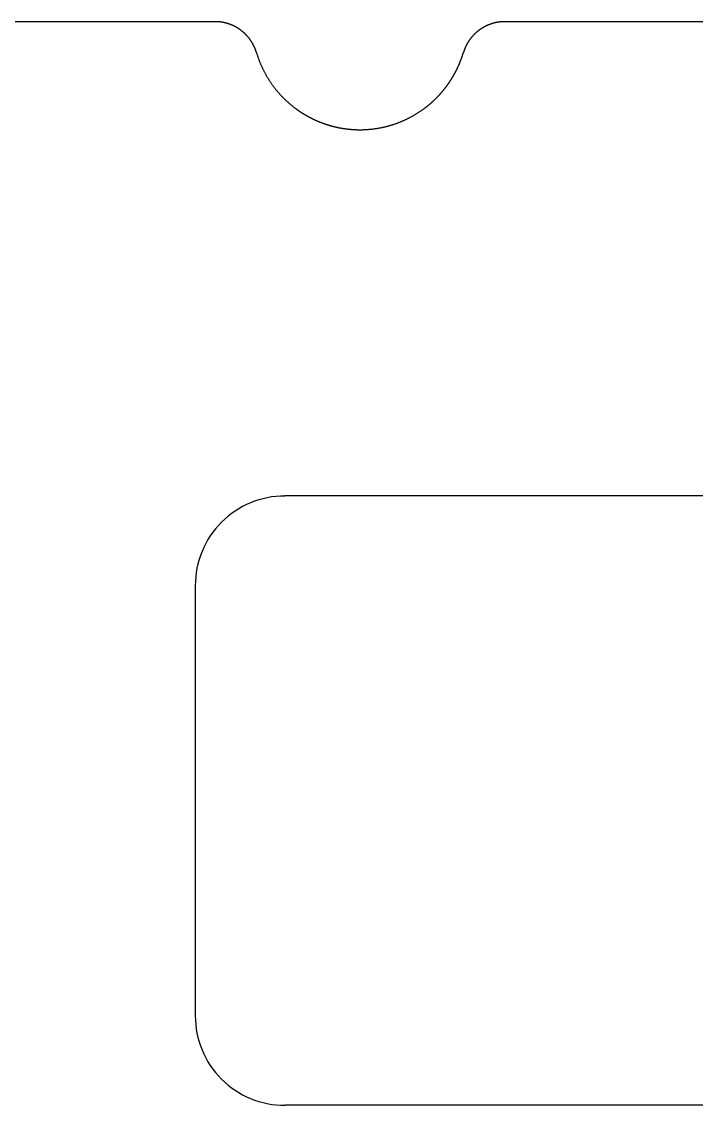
# Model space of a CAD drawing. Header units: millimetres. Extents: x -10 to 277, y -95 to 18.
# Drawn here: x 7.68 to 23.3, y -7.05 to 18.03 of the extents above; entities that cross this region are included whole.
import ezdxf

# ---------------------------------------------------------------- set-up
doc = ezdxf.new("R2010")
doc.units = ezdxf.units.MM
doc.header["$MEASUREMENT"] = 0
doc.layers.add('Edge.Cuts', color=53, linetype='CONTINUOUS')

msp = doc.modelspace()

# ---------------------------------------------------------------- linework, layer by layer
at = {"layer": 'Edge.Cuts', "linetype": 'Continuous'}
for p, q in [((12.1584, 18.026), (-7.9, 18.026)), ((12.16051, 18.025998), (12.1584, 18.026)), ((12.165006, 18.025978), (12.16051, 18.025998)), ((12.169498, 18.025939), (12.165006, 18.025978)), ((12.173991, 18.02588), (12.169498, 18.025939)), ((12.17848, 18.0258), (12.173991, 18.02588)), ((12.182971, 18.025701), (12.17848, 18.0258)), ((12.187457, 18.025581), (12.182971, 18.025701)), ((12.191944, 18.025442), (12.187457, 18.025581)), ((12.196426, 18.025283), (12.191944, 18.025442)), ((12.20091, 18.025103), (12.196426, 18.025283)), ((12.205389, 18.024904), (12.20091, 18.025103)), ((12.209868, 18.024685), (12.205389, 18.024904)), ((12.214344, 18.024446), (12.209868, 18.024685)), ((12.218819, 18.024186), (12.214344, 18.024446)), ((12.223291, 18.023907), (12.218819, 18.024186)), ((12.227762, 18.023608), (12.223291, 18.023907)), ((12.232229, 18.023289), (12.227762, 18.023608)), ((12.236696, 18.022951), (12.232229, 18.023289)), ((12.241159, 18.022592), (12.236696, 18.022951)), ((12.245621, 18.022213), (12.241159, 18.022592)), ((12.250079, 18.021815), (12.245621, 18.022213)), ((12.254536, 18.021396), (12.250079, 18.021815)), ((12.258989, 18.020958), (12.254536, 18.021396)), ((12.263441, 18.0205), (12.258989, 18.020958)), ((12.267888, 18.020022), (12.263441, 18.0205)), ((12.272335, 18.019524), (12.267888, 18.020022)), ((12.276777, 18.019007), (12.272335, 18.019524)), ((12.281218, 18.018469), (12.276777, 18.019007)), ((12.285654, 18.017912), (12.281218, 18.018469)), ((12.290089, 18.017335), (12.285654, 18.017912)), ((12.294519, 18.016738), (12.290089, 18.017335)), ((12.298948, 18.016122), (12.294519, 18.016738)), ((12.303371, 18.015485), (12.298948, 18.016122)), ((12.307794, 18.014829), (12.303371, 18.015485)), ((12.312211, 18.014153), (12.307794, 18.014829)), ((12.316626, 18.013458), (12.312211, 18.014153)), ((12.321036, 18.012743), (12.316626, 18.013458)), ((12.325445, 18.012007), (12.321036, 18.012743)), ((12.329848, 18.011253), (12.325445, 18.012007)), ((12.334249, 18.010478), (12.329848, 18.011253)), ((12.338645, 18.009684), (12.334249, 18.010478)), ((12.343038, 18.008871), (12.338645, 18.009684)), ((12.347426, 18.008037), (12.343038, 18.008871)), ((12.351812, 18.007184), (12.347426, 18.008037)), ((12.356192, 18.006312), (12.351812, 18.007184)), ((12.36057, 18.00542), (12.356192, 18.006312)), ((12.364941, 18.004508), (12.36057, 18.00542)), ((12.369311, 18.003576), (12.364941, 18.004508)), ((12.373674, 18.002626), (12.369311, 18.003576)), ((12.378034, 18.001655), (12.373674, 18.002626)), ((12.382388, 18.000666), (12.378034, 18.001655)), ((12.38674, 17.999656), (12.382388, 18.000666)), ((12.391085, 17.998627), (12.38674, 17.999656)), ((12.395427, 17.997579), (12.391085, 17.998627)), ((12.399763, 17.996511), (12.395427, 17.997579)), ((12.404095, 17.995424), (12.399763, 17.996511)), ((12.408421, 17.994317), (12.404095, 17.995424)), ((12.412744, 17.993191), (12.408421, 17.994317)), ((12.41706, 17.992046), (12.412744, 17.993191)), ((12.421372, 17.990881), (12.41706, 17.992046)), ((12.425678, 17.989697), (12.421372, 17.990881)), ((12.42998, 17.988494), (12.425678, 17.989697)), ((12.434275, 17.987271), (12.42998, 17.988494)), ((12.438566, 17.986029), (12.434275, 17.987271)), ((12.44285, 17.984768), (12.438566, 17.986029)), ((12.44713, 17.983488), (12.44285, 17.984768)), ((12.451403, 17.982188), (12.44713, 17.983488)), ((12.455672, 17.980869), (12.451403, 17.982188)), ((12.459933, 17.979532), (12.455672, 17.980869)), ((12.46419, 17.978175), (12.459933, 17.979532)), ((12.468439, 17.976799), (12.46419, 17.978175)), ((12.472684, 17.975403), (12.468439, 17.976799)), ((12.476921, 17.973989), (12.472684, 17.975403)), ((12.481153, 17.972556), (12.476921, 17.973989)), ((12.485378, 17.971104), (12.481153, 17.972556)), ((12.489598, 17.969632), (12.485378, 17.971104)), ((12.49381, 17.968143), (12.489598, 17.969632)), ((12.498016, 17.966633), (12.49381, 17.968143)), ((12.502215, 17.965105), (12.498016, 17.966633)), ((12.506409, 17.963558), (12.502215, 17.965105)), ((12.510594, 17.961993), (12.506409, 17.963558)), ((12.514773, 17.960408), (12.510594, 17.961993)), ((12.518945, 17.958805), (12.514773, 17.960408)), ((12.523111, 17.957183), (12.518945, 17.958805)), ((12.527268, 17.955543), (12.523111, 17.957183)), ((12.531419, 17.953883), (12.527268, 17.955543)), ((12.535562, 17.952205), (12.531419, 17.953883)), ((12.539699, 17.950508), (12.535562, 17.952205)), ((12.543827, 17.948794), (12.539699, 17.950508)), ((12.547949, 17.94706), (12.543827, 17.948794)), ((12.552062, 17.945307), (12.547949, 17.94706)), ((12.556169, 17.943536), (12.552062, 17.945307)), ((12.560266, 17.941748), (12.556169, 17.943536)), ((12.564357, 17.93994), (12.560266, 17.941748)), ((12.568439, 17.938114), (12.564357, 17.93994)), ((12.572514, 17.936269), (12.568439, 17.938114)), ((12.57658, 17.934407), (12.572514, 17.936269)), ((12.580639, 17.932526), (12.57658, 17.934407)), ((12.584688, 17.930627), (12.580639, 17.932526)), ((12.58873, 17.928709), (12.584688, 17.930627)), ((12.592763, 17.926774), (12.58873, 17.928709)), ((12.596788, 17.92482), (12.592763, 17.926774)), ((12.600804, 17.922849), (12.596788, 17.92482)), ((12.604811, 17.920859), (12.600804, 17.922849)), ((12.60881, 17.918852), (12.604811, 17.920859)), ((12.6128, 17.916826), (12.60881, 17.918852)), ((12.61678, 17.914782), (12.6128, 17.916826)), ((12.620753, 17.912721), (12.61678, 17.914782)), ((12.624715, 17.910642), (12.620753, 17.912721)), ((12.628669, 17.908545), (12.624715, 17.910642)), ((12.632613, 17.90643), (12.628669, 17.908545)), ((12.636548, 17.904297), (12.632613, 17.90643)), ((12.640474, 17.902147), (12.636548, 17.904297)), ((12.64439, 17.899979), (12.640474, 17.902147)), ((12.648296, 17.897794), (12.64439, 17.899979)), ((12.652194, 17.895591), (12.648296, 17.897794)), ((12.65608, 17.893371), (12.652194, 17.895591)), ((12.659958, 17.891133), (12.65608, 17.893371)), ((12.663825, 17.888878), (12.659958, 17.891133)), ((12.667683, 17.886606), (12.663825, 17.888878)), ((12.67153, 17.884316), (12.667683, 17.886606)), ((12.675367, 17.882009), (12.67153, 17.884316)), ((12.679194, 17.879685), (12.675367, 17.882009)), ((12.683011, 17.877344), (12.679194, 17.879685)), ((12.686817, 17.874986), (12.683011, 17.877344)), ((12.690613, 17.87261), (12.686817, 17.874986)), ((12.694398, 17.870218), (12.690613, 17.87261)), ((12.698172, 17.867809), (12.694398, 17.870218)), ((12.701936, 17.865382), (12.698172, 17.867809)), ((12.705689, 17.862939), (12.701936, 17.865382)), ((12.709431, 17.86048), (12.705689, 17.862939)), ((12.713162, 17.858003), (12.709431, 17.86048)), ((12.716882, 17.85551), (12.713162, 17.858003)), ((12.720591, 17.853), (12.716882, 17.85551)), ((12.724289, 17.850474), (12.720591, 17.853)), ((12.727975, 17.847931), (12.724289, 17.850474)), ((12.73165, 17.845372), (12.727975, 17.847931)), ((12.735314, 17.842796), (12.73165, 17.845372)), ((12.738966, 17.840204), (12.735314, 17.842796)), ((12.742606, 17.837595), (12.738966, 17.840204)), ((12.746235, 17.834971), (12.742606, 17.837595)), ((12.749852, 17.83233), (12.746235, 17.834971)), ((12.753457, 17.829673), (12.749852, 17.83233)), ((12.760632, 17.824311), (12.753457, 17.829673)), ((12.767758, 17.818886), (12.760632, 17.824311)), ((12.774835, 17.813397), (12.767758, 17.818886)), ((12.781863, 17.807845), (12.774835, 17.813397)), ((12.78884, 17.802231), (12.781863, 17.807845)), ((18.24161, 17.806625), (18.23812, 17.803819)), ((18.245113, 17.809416), (18.24161, 17.806625)), ((18.248627, 17.812191), (18.245113, 17.809416)), ((18.252155, 17.81495), (18.248627, 17.812191)), ((18.255694, 17.817694), (18.252155, 17.81495)), ((18.259246, 17.820422), (18.255694, 17.817694)), ((18.26281, 17.823134), (18.259246, 17.820422)), ((18.266386, 17.82583), (18.26281, 17.823134)), ((18.273574, 17.831173), (18.266386, 17.82583)), ((18.280809, 17.836453), (18.273574, 17.831173)), ((18.288091, 17.841667), (18.280809, 17.836453)), ((18.295419, 17.846816), (18.288091, 17.841667)), ((18.302793, 17.851899), (18.295419, 17.846816)), ((18.310211, 17.856916), (18.302793, 17.851899)), ((18.317674, 17.861866), (18.310211, 17.856916)), ((18.32518, 17.866749), (18.317674, 17.861866)), ((18.332729, 17.871565), (18.32518, 17.866749)), ((18.34032, 17.876313), (18.332729, 17.871565)), ((18.347953, 17.880992), (18.34032, 17.876313)), ((18.355626, 17.885602), (18.347953, 17.880992)), ((18.36334, 17.890144), (18.355626, 17.885602)), ((18.371094, 17.894616), (18.36334, 17.890144)), ((18.378886, 17.899018), (18.371094, 17.894616)), ((18.386717, 17.90335), (18.378886, 17.899018)), ((18.394585, 17.907611), (18.386717, 17.90335)), ((18.40249, 17.911802), (18.394585, 17.907611)), ((18.410432, 17.915921), (18.40249, 17.911802)), ((18.418409, 17.919968), (18.410432, 17.915921)), ((18.426421, 17.923944), (18.418409, 17.919968)), ((18.434468, 17.927847), (18.426421, 17.923944)), ((18.442548, 17.931678), (18.434468, 17.927847)), ((18.450661, 17.935436), (18.442548, 17.931678)), ((18.458806, 17.939121), (18.450661, 17.935436)), ((18.466983, 17.942732), (18.458806, 17.939121)), ((18.475191, 17.94627), (18.466983, 17.942732)), ((18.483429, 17.949734), (18.475191, 17.94627)), ((18.491697, 17.953123), (18.483429, 17.949734)), ((18.499994, 17.956438), (18.491697, 17.953123)), ((18.50832, 17.959678), (18.499994, 17.956438)), ((18.516673, 17.962844), (18.50832, 17.959678)), ((18.525053, 17.965933), (18.516673, 17.962844)), ((18.53346, 17.968948), (18.525053, 17.965933)), ((18.541893, 17.971887), (18.53346, 17.968948)), ((18.55035, 17.97475), (18.541893, 17.971887)), ((18.558832, 17.977537), (18.55035, 17.97475)), ((18.567339, 17.980247), (18.558832, 17.977537)), ((18.575868, 17.982882), (18.567339, 17.980247)), ((18.58442, 17.985439), (18.575868, 17.982882)), ((18.592994, 17.98792), (18.58442, 17.985439)), ((18.60159, 17.990323), (18.592994, 17.98792)), ((18.610206, 17.99265), (18.60159, 17.990323)), ((18.618843, 17.994899), (18.610206, 17.99265)), ((18.627499, 17.997071), (18.618843, 17.994899)), ((18.636174, 17.999165), (18.627499, 17.997071)), ((18.644868, 18.001181), (18.636174, 17.999165)), ((18.65358, 18.003119), (18.644868, 18.001181)), ((18.662309, 18.00498), (18.65358, 18.003119)), ((18.671054, 18.006762), (18.662309, 18.00498)), ((18.679816, 18.008466), (18.671054, 18.006762)), ((18.688593, 18.010091), (18.679816, 18.008466)), ((18.697386, 18.011638), (18.688593, 18.010091)), ((18.706193, 18.013107), (18.697386, 18.011638)), ((18.715013, 18.014496), (18.706193, 18.013107)), ((18.723848, 18.015807), (18.715013, 18.014496)), ((18.732695, 18.017039), (18.723848, 18.015807)), ((18.741554, 18.018192), (18.732695, 18.017039)), ((18.750425, 18.019266), (18.741554, 18.018192)), ((18.759308, 18.020261), (18.750425, 18.019266)), ((18.768201, 18.021176), (18.759308, 18.020261)), ((18.777105, 18.022012), (18.768201, 18.021176)), ((18.786018, 18.022769), (18.777105, 18.022012)), ((18.794941, 18.023447), (18.786018, 18.022769)), ((18.803872, 18.024045), (18.794941, 18.023447)), ((18.812812, 18.024563), (18.803872, 18.024045)), ((18.82176, 18.025002), (18.812812, 18.024563)), ((18.830715, 18.025361), (18.82176, 18.025002)), ((18.839677, 18.025641), (18.830715, 18.025361)), ((18.848645, 18.02584), (18.839677, 18.025641)), ((18.85762, 18.02596), (18.848645, 18.02584)), ((18.8666, 18.026), (18.85762, 18.02596)), ((38.025, 18.026), (18.8666, 18.026)), ((12.795767, 17.796555), (12.78884, 17.802231)), ((12.802643, 17.790818), (12.795767, 17.796555)), ((12.809466, 17.78502), (12.802643, 17.790818)), ((12.816238, 17.779161), (12.809466, 17.78502)), ((12.822956, 17.773243), (12.816238, 17.779161)), ((12.82962, 17.767265), (12.822956, 17.773243)), ((12.83623, 17.761228), (12.82962, 17.767265)), ((12.842786, 17.755134), (12.83623, 17.761228)), ((12.849286, 17.748981), (12.842786, 17.755134)), ((12.85573, 17.742771), (12.849286, 17.748981)), ((12.862118, 17.736505), (12.85573, 17.742771)), ((12.868449, 17.730182), (12.862118, 17.736505)), ((12.874723, 17.723804), (12.868449, 17.730182)), ((12.880938, 17.71737), (12.874723, 17.723804)), ((12.887095, 17.710882), (12.880938, 17.71737)), ((12.893194, 17.70434), (12.887095, 17.710882)), ((12.899232, 17.697744), (12.893194, 17.70434)), ((12.905211, 17.691096), (12.899232, 17.697744)), ((12.91113, 17.684395), (12.905211, 17.691096)), ((12.916987, 17.677642), (12.91113, 17.684395)), ((12.922783, 17.670838), (12.916987, 17.677642)), ((12.928518, 17.663983), (12.922783, 17.670838)), ((12.93419, 17.657078), (12.928518, 17.663983)), ((12.939799, 17.650124), (12.93419, 17.657078)), ((12.945346, 17.64312), (12.939799, 17.650124)), ((12.950828, 17.636068), (12.945346, 17.64312)), ((12.956247, 17.628968), (12.950828, 17.636068)), ((12.961602, 17.62182), (12.956247, 17.628968)), ((12.966891, 17.614626), (12.961602, 17.62182)), ((12.972116, 17.607385), (12.966891, 17.614626)), ((12.977275, 17.600098), (12.972116, 17.607385)), ((12.982368, 17.592766), (12.977275, 17.600098)), ((12.987395, 17.58539), (12.982368, 17.592766)), ((12.992355, 17.577969), (12.987395, 17.58539)), ((12.997248, 17.570505), (12.992355, 17.577969)), ((13.002074, 17.562997), (12.997248, 17.570505)), ((13.006832, 17.555447), (13.002074, 17.562997)), ((13.011522, 17.547856), (13.006832, 17.555447)), ((18.017051, 17.553653), (18.014703, 17.549854)), ((18.019415, 17.557441), (18.017051, 17.553653)), ((18.021797, 17.561219), (18.019415, 17.557441)), ((18.024195, 17.564986), (18.021797, 17.561219)), ((18.026611, 17.568743), (18.024195, 17.564986)), ((18.029043, 17.572488), (18.026611, 17.568743)), ((18.031492, 17.576223), (18.029043, 17.572488)), ((18.033957, 17.579946), (18.031492, 17.576223)), ((18.03644, 17.58366), (18.033957, 17.579946)), ((18.038939, 17.587361), (18.03644, 17.58366)), ((18.041456, 17.591052), (18.038939, 17.587361)), ((18.043988, 17.594731), (18.041456, 17.591052)), ((18.046537, 17.5984), (18.043988, 17.594731)), ((18.049102, 17.602056), (18.046537, 17.5984)), ((18.051685, 17.605703), (18.049102, 17.602056)), ((18.054282, 17.609336), (18.051685, 17.605703)), ((18.056898, 17.612959), (18.054282, 17.609336)), ((18.059528, 17.61657), (18.056898, 17.612959)), ((18.062176, 17.62017), (18.059528, 17.61657)), ((18.064839, 17.623756), (18.062176, 17.62017)), ((18.067519, 17.627333), (18.064839, 17.623756)), ((18.070215, 17.630896), (18.067519, 17.627333)), ((18.072927, 17.634449), (18.070215, 17.630896)), ((18.075654, 17.637988), (18.072927, 17.634449)), ((18.078399, 17.641516), (18.075654, 17.637988)), ((18.081158, 17.645032), (18.078399, 17.641516)), ((18.083934, 17.648536), (18.081158, 17.645032)), ((18.086725, 17.652026), (18.083934, 17.648536)), ((18.089533, 17.655506), (18.086725, 17.652026)), ((18.092355, 17.658972), (18.089533, 17.655506)), ((18.095194, 17.662426), (18.092355, 17.658972)), ((18.098048, 17.665867), (18.095194, 17.662426)), ((18.100918, 17.669296), (18.098048, 17.665867)), ((18.103802, 17.672712), (18.100918, 17.669296)), ((18.106703, 17.676115), (18.103802, 17.672712)), ((18.109619, 17.679505), (18.106703, 17.676115)), ((18.11255, 17.682883), (18.109619, 17.679505)), ((18.115496, 17.686248), (18.11255, 17.682883)), ((18.118458, 17.689599), (18.115496, 17.686248)), ((18.121434, 17.692937), (18.118458, 17.689599)), ((18.124426, 17.696263), (18.121434, 17.692937)), ((18.127432, 17.699575), (18.124426, 17.696263)), ((18.130454, 17.702874), (18.127432, 17.699575)), ((18.133491, 17.706159), (18.130454, 17.702874)), ((18.136542, 17.709431), (18.133491, 17.706159)), ((18.139608, 17.712689), (18.136542, 17.709431)), ((18.142689, 17.715934), (18.139608, 17.712689)), ((18.145784, 17.719164), (18.142689, 17.715934)), ((18.148894, 17.722382), (18.145784, 17.719164)), ((18.152018, 17.725585), (18.148894, 17.722382)), ((18.155157, 17.728775), (18.152018, 17.725585)), ((18.15831, 17.731951), (18.155157, 17.728775)), ((18.161478, 17.735113), (18.15831, 17.731951)), ((18.16466, 17.73826), (18.161478, 17.735113)), ((18.167856, 17.741394), (18.16466, 17.73826)), ((18.171066, 17.744513), (18.167856, 17.741394)), ((18.17429, 17.747618), (18.171066, 17.744513)), ((18.177528, 17.750709), (18.17429, 17.747618)), ((18.18078, 17.753785), (18.177528, 17.750709)), ((18.184045, 17.756847), (18.18078, 17.753785)), ((18.187325, 17.759895), (18.184045, 17.756847)), ((18.190618, 17.762927), (18.187325, 17.759895)), ((18.193925, 17.765945), (18.190618, 17.762927)), ((18.197245, 17.768949), (18.193925, 17.765945)), ((18.200579, 17.771938), (18.197245, 17.768949)), ((18.203926, 17.774911), (18.200579, 17.771938)), ((18.207287, 17.77787), (18.203926, 17.774911)), ((18.210661, 17.780814), (18.207287, 17.77787)), ((18.214048, 17.783743), (18.210661, 17.780814)), ((18.217448, 17.786657), (18.214048, 17.783743)), ((18.220861, 17.789555), (18.217448, 17.786657)), ((18.224287, 17.792439), (18.220861, 17.789555)), ((18.227726, 17.795307), (18.224287, 17.792439)), ((18.231178, 17.798159), (18.227726, 17.795307)), ((18.234643, 17.800997), (18.231178, 17.798159)), ((18.23812, 17.803819), (18.234643, 17.800997)), ((13.016144, 17.540222), (13.011522, 17.547856)), ((13.020697, 17.532548), (13.016144, 17.540222)), ((13.025181, 17.524833), (13.020697, 17.532548)), ((13.029596, 17.517079), (13.025181, 17.524833)), ((13.033941, 17.509285), (13.029596, 17.517079)), ((13.038217, 17.501452), (13.033941, 17.509285)), ((13.042422, 17.493581), (13.038217, 17.501452)), ((13.046557, 17.485672), (13.042422, 17.493581)), ((13.050621, 17.477725), (13.046557, 17.485672)), ((13.054615, 17.469742), (13.050621, 17.477725)), ((13.058537, 17.461723), (13.054615, 17.469742)), ((13.062387, 17.453668), (13.058537, 17.461723)), ((13.066166, 17.445577), (13.062387, 17.453668)), ((13.069873, 17.437452), (13.066166, 17.445577)), ((13.073508, 17.429292), (13.069873, 17.437452)), ((13.077071, 17.421098), (13.073508, 17.429292)), ((13.080561, 17.412871), (13.077071, 17.421098)), ((13.083978, 17.40461), (13.080561, 17.412871)), ((13.087322, 17.396318), (13.083978, 17.40461)), ((13.090592, 17.387993), (13.087322, 17.396318)), ((13.09379, 17.379637), (13.090592, 17.387993)), ((13.096913, 17.371249), (13.09379, 17.379637)), ((13.099963, 17.362831), (13.096913, 17.371249)), ((13.102939, 17.354382), (13.099963, 17.362831)), ((13.10584, 17.345904), (13.102939, 17.354382)), ((13.108667, 17.337396), (13.10584, 17.345904)), ((13.11142, 17.328859), (13.108667, 17.337396)), ((13.114097, 17.320294), (13.11142, 17.328859)), ((13.1167, 17.3117), (13.114097, 17.320294)), ((13.1167, 17.3117), (13.120797, 17.298099)), ((17.904358, 17.298608), (17.906416, 17.305411)), ((17.906416, 17.305411), (17.9083, 17.3117)), ((17.908904, 17.31372), (17.9083, 17.3117)), ((17.910207, 17.318022), (17.908904, 17.31372)), ((17.911527, 17.322316), (17.910207, 17.318022)), ((17.912867, 17.326604), (17.911527, 17.322316)), ((17.914225, 17.330883), (17.912867, 17.326604)), ((17.915603, 17.335157), (17.914225, 17.330883)), ((17.916998, 17.339422), (17.915603, 17.335157)), ((17.918413, 17.343682), (17.916998, 17.339422)), ((17.919846, 17.347932), (17.918413, 17.343682)), ((17.921298, 17.352176), (17.919846, 17.347932)), ((17.922768, 17.356412), (17.921298, 17.352176)), ((17.924258, 17.360641), (17.922768, 17.356412)), ((17.925765, 17.364861), (17.924258, 17.360641)), ((17.927292, 17.369076), (17.925765, 17.364861)), ((17.928836, 17.373281), (17.927292, 17.369076)), ((17.930399, 17.37748), (17.928836, 17.373281)), ((17.93198, 17.381669), (17.930399, 17.37748)), ((17.933581, 17.385853), (17.93198, 17.381669)), ((17.935199, 17.390027), (17.933581, 17.385853)), ((17.936836, 17.394194), (17.935199, 17.390027)), ((17.938491, 17.398352), (17.936836, 17.394194)), ((17.940165, 17.402504), (17.938491, 17.398352)), ((17.941856, 17.406645), (17.940165, 17.402504)), ((17.943567, 17.41078), (17.941856, 17.406645)), ((17.945294, 17.414905), (17.943567, 17.41078)), ((17.947041, 17.419024), (17.945294, 17.414905)), ((17.948806, 17.423132), (17.947041, 17.419024)), ((17.950589, 17.427234), (17.948806, 17.423132)), ((17.95239, 17.431326), (17.950589, 17.427234)), ((17.954209, 17.435411), (17.95239, 17.431326)), ((17.956046, 17.439485), (17.954209, 17.435411)), ((17.957902, 17.443553), (17.956046, 17.439485)), ((17.959775, 17.44761), (17.957902, 17.443553)), ((17.961667, 17.45166), (17.959775, 17.44761)), ((17.963576, 17.455699), (17.961667, 17.45166)), ((17.965503, 17.459732), (17.963576, 17.455699)), ((17.967448, 17.463753), (17.965503, 17.459732)), ((17.969411, 17.467768), (17.967448, 17.463753)), ((17.971392, 17.471771), (17.969411, 17.467768)), ((17.973391, 17.475768), (17.971392, 17.471771)), ((17.975407, 17.479753), (17.973391, 17.475768)), ((17.977442, 17.48373), (17.975407, 17.479753)), ((17.979493, 17.487697), (17.977442, 17.48373)), ((17.981563, 17.491656), (17.979493, 17.487697)), ((17.98365, 17.495603), (17.981563, 17.491656)), ((17.985755, 17.499543), (17.98365, 17.495603)), ((17.987877, 17.503472), (17.985755, 17.499543)), ((17.990018, 17.507393), (17.987877, 17.503472)), ((17.992175, 17.511302), (17.990018, 17.507393)), ((17.99435, 17.515203), (17.992175, 17.511302)), ((17.996542, 17.519092), (17.99435, 17.515203)), ((17.998752, 17.522974), (17.996542, 17.519092)), ((18.000979, 17.526844), (17.998752, 17.522974)), ((18.003223, 17.530705), (18.000979, 17.526844)), ((18.005485, 17.534554), (18.003223, 17.530705)), ((18.007764, 17.538395), (18.005485, 17.534554)), ((18.01006, 17.542225), (18.007764, 17.538395)), ((18.012373, 17.546045), (18.01006, 17.542225)), ((18.014703, 17.549854), (18.012373, 17.546045)), ((13.120797, 17.298099), (13.124969, 17.284525)), ((13.124969, 17.284525), (13.129216, 17.270981)), ((13.129216, 17.270981), (13.133538, 17.257464)), ((13.133538, 17.257464), (13.137934, 17.243977)), ((13.137934, 17.243977), (13.142406, 17.230519)), ((13.142406, 17.230519), (13.146951, 17.21709)), ((13.146951, 17.21709), (13.151571, 17.203691)), ((13.151571, 17.203691), (13.156265, 17.190321)), ((13.156265, 17.190321), (13.161033, 17.176982)), ((13.161033, 17.176982), (13.165875, 17.163674)), ((13.165875, 17.163674), (13.170792, 17.150396)), ((13.170792, 17.150396), (13.175781, 17.137149)), ((13.175781, 17.137149), (13.180845, 17.123934)), ((13.180845, 17.123934), (13.185982, 17.11075)), ((13.185982, 17.11075), (13.191192, 17.097598)), ((13.191192, 17.097598), (13.196476, 17.084479)), ((13.196476, 17.084479), (13.201832, 17.071391)), ((13.201832, 17.071391), (13.207262, 17.058337)), ((13.207262, 17.058337), (13.212765, 17.045315)), ((17.812375, 17.045644), (17.815137, 17.052156)), ((17.815137, 17.052156), (17.81788, 17.058675)), ((17.81788, 17.058675), (17.820605, 17.065203)), ((17.820605, 17.065203), (17.823311, 17.071738)), ((17.823311, 17.071738), (17.825999, 17.078283)), ((17.825999, 17.078283), (17.828669, 17.084835)), ((17.828669, 17.084835), (17.831321, 17.091396)), ((17.831321, 17.091396), (17.833954, 17.097963)), ((17.833954, 17.097963), (17.836569, 17.104541)), ((17.836569, 17.104541), (17.839165, 17.111125)), ((17.839165, 17.111125), (17.841744, 17.117718)), ((17.841744, 17.117718), (17.844303, 17.124318)), ((17.844303, 17.124318), (17.846845, 17.130927)), ((17.846845, 17.130927), (17.849368, 17.137542)), ((17.849368, 17.137542), (17.851873, 17.144168)), ((17.851873, 17.144168), (17.854359, 17.150799)), ((17.854359, 17.150799), (17.856827, 17.157439)), ((17.856827, 17.157439), (17.859276, 17.164086)), ((17.859276, 17.164086), (17.861707, 17.170742)), ((17.861707, 17.170742), (17.864119, 17.177404)), ((17.864119, 17.177404), (17.866513, 17.184075)), ((17.866513, 17.184075), (17.868888, 17.190752)), ((17.868888, 17.190752), (17.871245, 17.197439)), ((17.871245, 17.197439), (17.873582, 17.204131)), ((17.873582, 17.204131), (17.875902, 17.210833)), ((17.875902, 17.210833), (17.878203, 17.21754)), ((17.878203, 17.21754), (17.880485, 17.224257)), ((17.880485, 17.224257), (17.882749, 17.230979)), ((17.882749, 17.230979), (17.884994, 17.23771)), ((17.884994, 17.23771), (17.88722, 17.244447)), ((17.88722, 17.244447), (17.889428, 17.251193)), ((17.889428, 17.251193), (17.891617, 17.257944)), ((17.891617, 17.257944), (17.893787, 17.264704)), ((17.893787, 17.264704), (17.895939, 17.27147)), ((17.895939, 17.27147), (17.898072, 17.278245)), ((17.898072, 17.278245), (17.900186, 17.285024)), ((17.900186, 17.285024), (17.902281, 17.291814)), ((17.902281, 17.291814), (17.904358, 17.298608)), ((13.212765, 17.045315), (13.21834, 17.032327)), ((13.21834, 17.032327), (13.223987, 17.019373)), ((13.223987, 17.019373), (13.229708, 17.006452)), ((13.229708, 17.006452), (13.2355, 16.993566)), ((13.2355, 16.993566), (13.241365, 16.980714)), ((13.241365, 16.980714), (13.247301, 16.967897)), ((13.247301, 16.967897), (13.25331, 16.955115)), ((13.25331, 16.955115), (13.25939, 16.942369)), ((13.25939, 16.942369), (13.265541, 16.929658)), ((13.265541, 16.929658), (13.271764, 16.916984)), ((13.271764, 16.916984), (13.278058, 16.904346)), ((13.278058, 16.904346), (13.284423, 16.891744)), ((13.284423, 16.891744), (13.290859, 16.87918)), ((13.290859, 16.87918), (13.297366, 16.866652)), ((13.297366, 16.866652), (13.303944, 16.854163)), ((13.303944, 16.854163), (13.310591, 16.841712)), ((13.310591, 16.841712), (13.317309, 16.829298)), ((13.317309, 16.829298), (13.324097, 16.816924)), ((13.324097, 16.816924), (13.330955, 16.804588)), ((13.330955, 16.804588), (13.337882, 16.792292)), ((17.690686, 16.798604), (17.694142, 16.80476)), ((17.694142, 16.80476), (17.697581, 16.810928)), ((17.697581, 16.810928), (17.701002, 16.817103)), ((17.701002, 16.817103), (17.704407, 16.82329)), ((17.704407, 16.82329), (17.707793, 16.829485)), ((17.707793, 16.829485), (17.711162, 16.835692)), ((17.711162, 16.835692), (17.714513, 16.841906)), ((17.714513, 16.841906), (17.717848, 16.848132)), ((17.717848, 16.848132), (17.721164, 16.854366)), ((17.721164, 16.854366), (17.724463, 16.86061)), ((17.724463, 16.86061), (17.727744, 16.866863)), ((17.727744, 16.866863), (17.731008, 16.873127)), ((17.731008, 16.873127), (17.734253, 16.879398)), ((17.734253, 16.879398), (17.737482, 16.88568)), ((17.737482, 16.88568), (17.740692, 16.89197)), ((17.740692, 16.89197), (17.743885, 16.898272)), ((17.743885, 16.898272), (17.747059, 16.90458)), ((17.747059, 16.90458), (17.750217, 16.9109)), ((17.750217, 16.9109), (17.753356, 16.917226)), ((17.753356, 16.917226), (17.756478, 16.923564)), ((17.756478, 16.923564), (17.759581, 16.929909)), ((17.759581, 16.929909), (17.762667, 16.936265)), ((17.762667, 16.936265), (17.765735, 16.942628)), ((17.765735, 16.942628), (17.768785, 16.949002)), ((17.768785, 16.949002), (17.771817, 16.955383)), ((17.771817, 16.955383), (17.774832, 16.961775)), ((17.774832, 16.961775), (17.777828, 16.968173)), ((17.777828, 16.968173), (17.780806, 16.974583)), ((17.780806, 16.974583), (17.783766, 16.980999)), ((17.783766, 16.980999), (17.786709, 16.987426)), ((17.786709, 16.987426), (17.789633, 16.993859)), ((17.789633, 16.993859), (17.792539, 17.000303)), ((17.792539, 17.000303), (17.795427, 17.006754)), ((17.795427, 17.006754), (17.798298, 17.013216)), ((17.798298, 17.013216), (17.801149, 17.019684)), ((17.801149, 17.019684), (17.803983, 17.026162)), ((17.803983, 17.026162), (17.806799, 17.032647)), ((17.806799, 17.032647), (17.809597, 17.039142)), ((17.809597, 17.039142), (17.812375, 17.045644)), ((13.337882, 16.792292), (13.344879, 16.780035)), ((13.344879, 16.780035), (13.351945, 16.767818)), ((13.351945, 16.767818), (13.35908, 16.755641)), ((13.35908, 16.755641), (13.366284, 16.743505)), ((13.366284, 16.743505), (13.373557, 16.73141)), ((13.373557, 16.73141), (13.380898, 16.719356)), ((13.380898, 16.719356), (13.388308, 16.707344)), ((13.388308, 16.707344), (13.395785, 16.695374)), ((13.395785, 16.695374), (13.403331, 16.683446)), ((13.403331, 16.683446), (13.410944, 16.67156)), ((13.410944, 16.67156), (13.418625, 16.659718)), ((13.418625, 16.659718), (13.426372, 16.647918)), ((13.426372, 16.647918), (13.434187, 16.636163)), ((13.434187, 16.636163), (13.442069, 16.624451)), ((13.442069, 16.624451), (13.450017, 16.612783)), ((13.450017, 16.612783), (13.458032, 16.601161)), ((13.458032, 16.601161), (13.466113, 16.589583)), ((13.466113, 16.589583), (13.474259, 16.578051)), ((13.474259, 16.578051), (13.482471, 16.566564)), ((13.482471, 16.566564), (13.490749, 16.555123)), ((13.490749, 16.555123), (13.499092, 16.543729)), ((17.530114, 16.549456), (17.534279, 16.555161)), ((17.534279, 16.555161), (17.538428, 16.560879)), ((17.538428, 16.560879), (17.54256, 16.566607)), ((17.54256, 16.566607), (17.546676, 16.572348)), ((17.546676, 16.572348), (17.550776, 16.578099)), ((17.550776, 16.578099), (17.554859, 16.583863)), ((17.554859, 16.583863), (17.558926, 16.589637)), ((17.558926, 16.589637), (17.562976, 16.595424)), ((17.562976, 16.595424), (17.56701, 16.601221)), ((17.56701, 16.601221), (17.571028, 16.60703)), ((17.571028, 16.60703), (17.575028, 16.612849)), ((17.575028, 16.612849), (17.579012, 16.618681)), ((17.579012, 16.618681), (17.582979, 16.624522)), ((17.582979, 16.624522), (17.586931, 16.630377)), ((17.586931, 16.630377), (17.590865, 16.63624)), ((17.590865, 16.63624), (17.594783, 16.642116)), ((17.594783, 16.642116), (17.598683, 16.648002)), ((17.598683, 16.648002), (17.602567, 16.6539)), ((17.602567, 16.6539), (17.606434, 16.659807)), ((17.606434, 16.659807), (17.610285, 16.665727)), ((17.610285, 16.665727), (17.614118, 16.671656)), ((17.614118, 16.671656), (17.617935, 16.677598)), ((17.617935, 16.677598), (17.621734, 16.683548)), ((17.621734, 16.683548), (17.625518, 16.689511)), ((17.625518, 16.689511), (17.629283, 16.695483)), ((17.629283, 16.695483), (17.633033, 16.701467)), ((17.633033, 16.701467), (17.636764, 16.70746)), ((17.636764, 16.70746), (17.640479, 16.713465)), ((17.640479, 16.713465), (17.644177, 16.719479)), ((17.644177, 16.719479), (17.647858, 16.725505)), ((17.647858, 16.725505), (17.651521, 16.731539)), ((17.651521, 16.731539), (17.655168, 16.737586)), ((17.655168, 16.737586), (17.658797, 16.743641)), ((17.658797, 16.743641), (17.66241, 16.749709)), ((17.66241, 16.749709), (17.666004, 16.755784)), ((17.666004, 16.755784), (17.669583, 16.761872)), ((17.669583, 16.761872), (17.673143, 16.767968)), ((17.673143, 16.767968), (17.676686, 16.774076)), ((17.676686, 16.774076), (17.680212, 16.780192)), ((17.680212, 16.780192), (17.683721, 16.78632)), ((17.683721, 16.78632), (17.687211, 16.792456)), ((17.687211, 16.792456), (17.690686, 16.798604)), ((13.499092, 16.543729), (13.507499, 16.532381)), ((13.507499, 16.532381), (13.515972, 16.521081)), ((13.515972, 16.521081), (13.524508, 16.509827)), ((13.524508, 16.509827), (13.533109, 16.498622)), ((13.533109, 16.498622), (13.541774, 16.487465)), ((13.541774, 16.487465), (13.550502, 16.476356)), ((13.550502, 16.476356), (13.559294, 16.465296)), ((13.559294, 16.465296), (13.568149, 16.454285)), ((13.568149, 16.454285), (13.577066, 16.443324)), ((13.577066, 16.443324), (13.586046, 16.432413)), ((13.586046, 16.432413), (13.595089, 16.421551)), ((13.595089, 16.421551), (13.604193, 16.410741)), ((13.604193, 16.410741), (13.613359, 16.399981)), ((13.613359, 16.399981), (13.622586, 16.389272)), ((13.622586, 16.389272), (13.631875, 16.378615)), ((13.631875, 16.378615), (13.641224, 16.36801)), ((13.641224, 16.36801), (13.650634, 16.357458)), ((13.650634, 16.357458), (13.660104, 16.346958)), ((13.660104, 16.346958), (13.669634, 16.336511)), ((13.669634, 16.336511), (13.679224, 16.326117)), ((13.679224, 16.326117), (13.688873, 16.315777)), ((13.688873, 16.315777), (13.69858, 16.305491)), ((13.69858, 16.305491), (13.708347, 16.295259)), ((17.316602, 16.295206), (17.321494, 16.300317)), ((17.321494, 16.300317), (17.326371, 16.30544)), ((17.326371, 16.30544), (17.331235, 16.310578)), ((17.331235, 16.310578), (17.336082, 16.315729)), ((17.336082, 16.315729), (17.340916, 16.320894)), ((17.340916, 16.320894), (17.345734, 16.326071)), ((17.345734, 16.326071), (17.350538, 16.331263)), ((17.350538, 16.331263), (17.355327, 16.336468)), ((17.355327, 16.336468), (17.360101, 16.341687)), ((17.360101, 16.341687), (17.36486, 16.346918)), ((17.36486, 16.346918), (17.369604, 16.352163)), ((17.369604, 16.352163), (17.374333, 16.357421)), ((17.374333, 16.357421), (17.379047, 16.362693)), ((17.379047, 16.362693), (17.383746, 16.367977)), ((17.383746, 16.367977), (17.38843, 16.373275)), ((17.38843, 16.373275), (17.393099, 16.378585)), ((17.393099, 16.378585), (17.397752, 16.383909)), ((17.397752, 16.383909), (17.40239, 16.389245)), ((17.40239, 16.389245), (17.407014, 16.394595)), ((17.407014, 16.394595), (17.411621, 16.399957)), ((17.411621, 16.399957), (17.416214, 16.405333)), ((17.416214, 16.405333), (17.42079, 16.410721)), ((17.42079, 16.410721), (17.425352, 16.416122)), ((17.425352, 16.416122), (17.429898, 16.421535)), ((17.429898, 16.421535), (17.434429, 16.426962)), ((17.434429, 16.426962), (17.438944, 16.4324)), ((17.438944, 16.4324), (17.443444, 16.437852)), ((17.443444, 16.437852), (17.447927, 16.443316)), ((17.447927, 16.443316), (17.452396, 16.448793)), ((17.452396, 16.448793), (17.456848, 16.454281)), ((17.456848, 16.454281), (17.461286, 16.459783)), ((17.461286, 16.459783), (17.465706, 16.465296)), ((17.465706, 16.465296), (17.470112, 16.470823)), ((17.470112, 16.470823), (17.474501, 16.476361)), ((17.474501, 16.476361), (17.478876, 16.481912)), ((17.478876, 16.481912), (17.483233, 16.487474)), ((17.483233, 16.487474), (17.487576, 16.493049)), ((17.487576, 16.493049), (17.491901, 16.498636)), ((17.491901, 16.498636), (17.496212, 16.504235)), ((17.496212, 16.504235), (17.500506, 16.509846)), ((17.500506, 16.509846), (17.504784, 16.515469)), ((17.504784, 16.515469), (17.509046, 16.521104)), ((17.509046, 16.521104), (17.513292, 16.526751)), ((17.513292, 16.526751), (17.517522, 16.532409)), ((17.517522, 16.532409), (17.521736, 16.53808)), ((17.521736, 16.53808), (17.525933, 16.543762)), ((17.525933, 16.543762), (17.530114, 16.549456)), ((13.708347, 16.295259), (13.718172, 16.285082)), ((13.718172, 16.285082), (13.728055, 16.27496)), ((13.728055, 16.27496), (13.737995, 16.264894)), ((13.737995, 16.264894), (13.747993, 16.254883)), ((13.747993, 16.254883), (13.758048, 16.244928)), ((13.758048, 16.244928), (13.76816, 16.23503)), ((13.76816, 16.23503), (13.778328, 16.225188)), ((13.778328, 16.225188), (13.788552, 16.215404)), ((13.788552, 16.215404), (13.798832, 16.205677)), ((13.798832, 16.205677), (13.809168, 16.196007)), ((13.809168, 16.196007), (13.819558, 16.186396)), ((13.819558, 16.186396), (13.830003, 16.176843)), ((13.830003, 16.176843), (13.840502, 16.167349)), ((13.840502, 16.167349), (13.851055, 16.157914)), ((13.851055, 16.157914), (13.861662, 16.148538)), ((13.861662, 16.148538), (13.872322, 16.139222)), ((13.872322, 16.139222), (13.883035, 16.129966)), ((13.883035, 16.129966), (13.8938, 16.12077)), ((13.8938, 16.12077), (13.904617, 16.111635)), ((13.904617, 16.111635), (13.915487, 16.102561)), ((13.915487, 16.102561), (13.926407, 16.093549)), ((13.926407, 16.093549), (13.937379, 16.084598)), ((13.937379, 16.084598), (13.948401, 16.075708)), ((13.948401, 16.075708), (13.959474, 16.066882)), ((13.959474, 16.066882), (13.970597, 16.058117)), ((13.970597, 16.058117), (13.981769, 16.049415)), ((13.981769, 16.049415), (13.99299, 16.040777)), ((17.037525, 16.04501), (17.04313, 16.049337)), ((17.04313, 16.049337), (17.048723, 16.05368)), ((17.048723, 16.05368), (17.054303, 16.058038)), ((17.054303, 16.058038), (17.059871, 16.062413)), ((17.059871, 16.062413), (17.065426, 16.066803)), ((17.065426, 16.066803), (17.07097, 16.071208)), ((17.07097, 16.071208), (17.0765, 16.07563)), ((17.0765, 16.07563), (17.082018, 16.080066)), ((17.082018, 16.080066), (17.087524, 16.084519)), ((17.087524, 16.084519), (17.093016, 16.088987)), ((17.093016, 16.088987), (17.098496, 16.09347)), ((17.098496, 16.09347), (17.103964, 16.097969)), ((17.103964, 16.097969), (17.109418, 16.102483)), ((17.109418, 16.102483), (17.11486, 16.107012)), ((17.11486, 16.107012), (17.120289, 16.111557)), ((17.120289, 16.111557), (17.125705, 16.116117)), ((17.125705, 16.116117), (17.131108, 16.120692)), ((17.131108, 16.120692), (17.136498, 16.125283)), ((17.136498, 16.125283), (17.141875, 16.129889)), ((17.141875, 16.129889), (17.147239, 16.134509)), ((17.147239, 16.134509), (17.15259, 16.139145)), ((17.15259, 16.139145), (17.157927, 16.143796)), ((17.157927, 16.143796), (17.163251, 16.148462)), ((17.163251, 16.148462), (17.168563, 16.153143)), ((17.168563, 16.153143), (17.17386, 16.157838)), ((17.17386, 16.157838), (17.179144, 16.162549)), ((17.179144, 16.162549), (17.184415, 16.167274)), ((17.184415, 16.167274), (17.189673, 16.172015)), ((17.189673, 16.172015), (17.194916, 16.17677)), ((17.194916, 16.17677), (17.200147, 16.181539)), ((17.200147, 16.181539), (17.205363, 16.186324)), ((17.205363, 16.186324), (17.210567, 16.191123)), ((17.210567, 16.191123), (17.215756, 16.195936)), ((17.215756, 16.195936), (17.220932, 16.200764)), ((17.220932, 16.200764), (17.226093, 16.205607)), ((17.226093, 16.205607), (17.231242, 16.210464)), ((17.231242, 16.210464), (17.236375, 16.215335)), ((17.236375, 16.215335), (17.241496, 16.220221)), ((17.241496, 16.220221), (17.246602, 16.225121)), ((17.246602, 16.225121), (17.251695, 16.230036)), ((17.251695, 16.230036), (17.256773, 16.234964)), ((17.256773, 16.234964), (17.261837, 16.239908)), ((17.261837, 16.239908), (17.266887, 16.244865)), ((17.266887, 16.244865), (17.271923, 16.249836)), ((17.271923, 16.249836), (17.276945, 16.254821)), ((17.276945, 16.254821), (17.281952, 16.259821)), ((17.281952, 16.259821), (17.286945, 16.264834)), ((17.286945, 16.264834), (17.291924, 16.269862)), ((17.291924, 16.269862), (17.296889, 16.274903)), ((17.296889, 16.274903), (17.301839, 16.279958)), ((17.301839, 16.279958), (17.306774, 16.285027)), ((17.306774, 16.285027), (17.311696, 16.29011)), ((17.311696, 16.29011), (17.316602, 16.295206)), ((13.99299, 16.040777), (14.00426, 16.032202)), ((14.00426, 16.032202), (14.015578, 16.023691)), ((14.015578, 16.023691), (14.021255, 16.019459)), ((14.021255, 16.019459), (14.026944, 16.015243)), ((14.026944, 16.015243), (14.032645, 16.011044)), ((14.032645, 16.011044), (14.038358, 16.006861)), ((14.038358, 16.006861), (14.044082, 16.002693)), ((14.044082, 16.002693), (14.049819, 15.998542)), ((14.049819, 15.998542), (14.055567, 15.994407)), ((14.055567, 15.994407), (14.061327, 15.990289)), ((14.061327, 15.990289), (14.067098, 15.986187)), ((14.067098, 15.986187), (14.072881, 15.982101)), ((14.072881, 15.982101), (14.078675, 15.978031)), ((14.078675, 15.978031), (14.084481, 15.973978)), ((14.084481, 15.973978), (14.090298, 15.969941)), ((14.090298, 15.969941), (14.096126, 15.965921)), ((14.096126, 15.965921), (14.101966, 15.961917)), ((14.101966, 15.961917), (14.107817, 15.95793)), ((14.107817, 15.95793), (14.113679, 15.953959)), ((14.113679, 15.953959), (14.119553, 15.950005)), ((14.119553, 15.950005), (14.125437, 15.946068)), ((14.125437, 15.946068), (14.131333, 15.942147)), ((14.131333, 15.942147), (14.137239, 15.938243)), ((14.137239, 15.938243), (14.143157, 15.934356)), ((14.143157, 15.934356), (14.149085, 15.930485)), ((14.149085, 15.930485), (14.155024, 15.926631)), ((14.155024, 15.926631), (14.160974, 15.922795)), ((14.160974, 15.922795), (14.166935, 15.918975)), ((14.166935, 15.918975), (14.172906, 15.915172)), ((14.172906, 15.915172), (14.178889, 15.911386)), ((14.178889, 15.911386), (14.184881, 15.907617)), ((14.184881, 15.907617), (14.190884, 15.903864)), ((14.190884, 15.903864), (14.196898, 15.900129)), ((14.196898, 15.900129), (14.202922, 15.896411)), ((14.202922, 15.896411), (14.208956, 15.89271)), ((14.208956, 15.89271), (14.215001, 15.889026)), ((14.215001, 15.889026), (14.221056, 15.88536)), ((14.221056, 15.88536), (14.227121, 15.88171)), ((14.227121, 15.88171), (14.233197, 15.878078)), ((14.233197, 15.878078), (14.239282, 15.874463)), ((14.239282, 15.874463), (14.245378, 15.870866)), ((14.245378, 15.870866), (14.251484, 15.867285)), ((14.251484, 15.867285), (14.257599, 15.863722)), ((14.257599, 15.863722), (14.263725, 15.860177)), ((14.263725, 15.860177), (14.26986, 15.856649)), ((14.26986, 15.856649), (14.276005, 15.853138)), ((14.276005, 15.853138), (14.28216, 15.849644)), ((14.28216, 15.849644), (14.288325, 15.846169)), ((14.288325, 15.846169), (14.294499, 15.84271)), ((14.294499, 15.84271), (14.300683, 15.839269)), ((14.300683, 15.839269), (14.306876, 15.835846)), ((14.306876, 15.835846), (14.313079, 15.832441)), ((14.313079, 15.832441), (14.319291, 15.829053)), ((14.319291, 15.829053), (14.325513, 15.825683)), ((14.325513, 15.825683), (14.331744, 15.82233)), ((14.331744, 15.82233), (14.337985, 15.818995)), ((14.337985, 15.818995), (14.344234, 15.815678)), ((14.344234, 15.815678), (14.350493, 15.812379)), ((14.350493, 15.812379), (14.356761, 15.809097)), ((14.356761, 15.809097), (14.363038, 15.805834)), ((14.363038, 15.805834), (14.369324, 15.802588)), ((14.369324, 15.802588), (14.375619, 15.79936)), ((14.375619, 15.79936), (14.381922, 15.79615)), ((16.643015, 15.796118), (16.655611, 15.802554)), ((16.655611, 15.802554), (16.668171, 15.809062)), ((16.668171, 15.809062), (16.680695, 15.815641)), ((16.680695, 15.815641), (16.693182, 15.82229)), ((16.693182, 15.82229), (16.705632, 15.829011)), ((16.705632, 15.829011), (16.718045, 15.835803)), ((16.718045, 15.835803), (16.730419, 15.842665)), ((16.730419, 15.842665), (16.742756, 15.849597)), ((16.742756, 15.849597), (16.755054, 15.856599)), ((16.755054, 15.856599), (16.767313, 15.863671)), ((16.767313, 15.863671), (16.779532, 15.870813)), ((16.779532, 15.870813), (16.791711, 15.878024)), ((16.791711, 15.878024), (16.80385, 15.885303)), ((16.80385, 15.885303), (16.815949, 15.892652)), ((16.815949, 15.892652), (16.828006, 15.90007)), ((16.828006, 15.90007), (16.840021, 15.907555)), ((16.840021, 15.907555), (16.851995, 15.915109)), ((16.851995, 15.915109), (16.863926, 15.92273)), ((16.863926, 15.92273), (16.875814, 15.93042)), ((16.875814, 15.93042), (16.887659, 15.938176)), ((16.887659, 15.938176), (16.89946, 15.945999)), ((16.89946, 15.945999), (16.911218, 15.95389)), ((16.911218, 15.95389), (16.92293, 15.961846)), ((16.92293, 15.961846), (16.934598, 15.969869)), ((16.934598, 15.969869), (16.946221, 15.977958)), ((16.946221, 15.977958), (16.957798, 15.986113)), ((16.957798, 15.986113), (16.969329, 15.994333)), ((16.969329, 15.994333), (16.980814, 16.002618)), ((16.980814, 16.002618), (16.992251, 16.010968)), ((16.992251, 16.010968), (17.003642, 16.019382)), ((17.003642, 16.019382), (17.009319, 16.023614)), ((17.009319, 16.023614), (17.014984, 16.027861)), ((17.014984, 16.027861), (17.020638, 16.032124)), ((17.020638, 16.032124), (17.026279, 16.036404)), ((17.026279, 16.036404), (17.031908, 16.040699)), ((17.031908, 16.040699), (17.037525, 16.04501)), ((14.381922, 15.79615), (14.388235, 15.792958)), ((14.388235, 15.792958), (14.394557, 15.789784)), ((14.394557, 15.789784), (14.400887, 15.786627)), ((14.400887, 15.786627), (14.407226, 15.78349)), ((14.407226, 15.78349), (14.413574, 15.780369)), ((14.413574, 15.780369), (14.41993, 15.777267)), ((14.41993, 15.777267), (14.426295, 15.774183)), ((14.426295, 15.774183), (14.432668, 15.771118)), ((14.432668, 15.771118), (14.43905, 15.76807)), ((14.43905, 15.76807), (14.44544, 15.76504)), ((14.44544, 15.76504), (14.451839, 15.762029)), ((14.451839, 15.762029), (14.458245, 15.759036)), ((14.458245, 15.759036), (14.464661, 15.756061)), ((14.464661, 15.756061), (14.471083, 15.753104)), ((14.471083, 15.753104), (14.477515, 15.750166)), ((14.477515, 15.750166), (14.483954, 15.747246)), ((14.483954, 15.747246), (14.490402, 15.744344)), ((14.490402, 15.744344), (14.496857, 15.741461)), ((14.496857, 15.741461), (14.503321, 15.738596)), ((14.503321, 15.738596), (14.509792, 15.735749)), ((14.509792, 15.735749), (14.516271, 15.732921)), ((14.516271, 15.732921), (14.522757, 15.730111)), ((14.522757, 15.730111), (14.529253, 15.72732)), ((14.529253, 15.72732), (14.535754, 15.724547)), ((14.535754, 15.724547), (14.542265, 15.721793)), ((14.542265, 15.721793), (14.548781, 15.719057)), ((14.548781, 15.719057), (14.555307, 15.71634)), ((14.555307, 15.71634), (14.561839, 15.713641)), ((14.561839, 15.713641), (14.568379, 15.710961)), ((14.568379, 15.710961), (14.574925, 15.7083)), ((14.574925, 15.7083), (14.58148, 15.705656)), ((14.58148, 15.705656), (14.588041, 15.703033)), ((14.588041, 15.703033), (14.594611, 15.700427)), ((14.594611, 15.700427), (14.601186, 15.69784)), ((14.601186, 15.69784), (14.60777, 15.695272)), ((14.60777, 15.695272), (14.614359, 15.692723)), ((14.614359, 15.692723), (14.620957, 15.690192)), ((14.620957, 15.690192), (14.62756, 15.68768)), ((14.62756, 15.68768), (14.634172, 15.685187)), ((14.634172, 15.685187), (14.640789, 15.682713)), ((14.640789, 15.682713), (14.647414, 15.680257)), ((14.647414, 15.680257), (14.654045, 15.677821)), ((14.654045, 15.677821), (14.660684, 15.675403)), ((14.660684, 15.675403), (14.667328, 15.673004)), ((14.667328, 15.673004), (14.67398, 15.670624)), ((14.67398, 15.670624), (14.680637, 15.668263)), ((14.680637, 15.668263), (14.687301, 15.66592)), ((14.687301, 15.66592), (14.693971, 15.663597)), ((14.693971, 15.663597), (14.700649, 15.661293)), ((14.700649, 15.661293), (14.707332, 15.659008)), ((14.707332, 15.659008), (14.714022, 15.656741)), ((14.714022, 15.656741), (14.720717, 15.654494)), ((14.720717, 15.654494), (14.72742, 15.652266)), ((14.72742, 15.652266), (14.734128, 15.650057)), ((14.734128, 15.650057), (14.740843, 15.647867)), ((14.740843, 15.647867), (14.747562, 15.645696)), ((14.747562, 15.645696), (14.754289, 15.643544)), ((14.754289, 15.643544), (14.761021, 15.641411)), ((14.761021, 15.641411), (14.76776, 15.639297)), ((14.76776, 15.639297), (14.774503, 15.637203)), ((14.774503, 15.637203), (14.781253, 15.635127)), ((14.781253, 15.635127), (14.788008, 15.633071)), ((14.788008, 15.633071), (14.79477, 15.631034)), ((14.79477, 15.631034), (14.801536, 15.629016)), ((14.801536, 15.629016), (14.808309, 15.627017)), ((14.808309, 15.627017), (14.815086, 15.625038)), ((14.815086, 15.625038), (14.821871, 15.623078)), ((14.821871, 15.623078), (14.828659, 15.621137)), ((14.828659, 15.621137), (14.835454, 15.619215)), ((14.835454, 15.619215), (14.842253, 15.617313)), ((14.842253, 15.617313), (14.849058, 15.61543)), ((14.849058, 15.61543), (14.855868, 15.613566)), ((14.855868, 15.613566), (14.862684, 15.611722)), ((14.862684, 15.611722), (14.869504, 15.609897)), ((14.869504, 15.609897), (14.87633, 15.608091)), ((14.87633, 15.608091), (14.88316, 15.606305)), ((14.88316, 15.606305), (14.889996, 15.604537)), ((14.889996, 15.604537), (14.896836, 15.60279)), ((14.896836, 15.60279), (14.903683, 15.601062)), ((14.903683, 15.601062), (14.910532, 15.599353)), ((14.910532, 15.599353), (14.917388, 15.597663)), ((14.917388, 15.597663), (14.924248, 15.595994)), ((14.924248, 15.595994), (14.931113, 15.594343)), ((14.931113, 15.594343), (14.937982, 15.592712)), ((14.937982, 15.592712), (14.944857, 15.5911)), ((14.944857, 15.5911), (14.951735, 15.589508)), ((14.951735, 15.589508), (14.958619, 15.587935)), ((14.958619, 15.587935), (14.965505, 15.586382)), ((14.965505, 15.586382), (14.972399, 15.584849)), ((14.972399, 15.584849), (14.979294, 15.583335)), ((14.979294, 15.583335), (14.986196, 15.58184)), ((14.986196, 15.58184), (14.9931, 15.580365)), ((14.9931, 15.580365), (15.000011, 15.578909)), ((15.000011, 15.578909), (15.006924, 15.577474)), ((15.006924, 15.577474), (15.013843, 15.576057)), ((15.013843, 15.576057), (15.020764, 15.574661)), ((15.020764, 15.574661), (15.027691, 15.573283)), ((15.027691, 15.573283), (15.03462, 15.571926)), ((15.03462, 15.571926), (15.041555, 15.570588)), ((15.041555, 15.570588), (15.048492, 15.569269)), ((15.048492, 15.569269), (15.055435, 15.567971)), ((15.055435, 15.567971), (15.06238, 15.566692)), ((15.06238, 15.566692), (15.069331, 15.565432)), ((15.069331, 15.565432), (15.076283, 15.564192)), ((15.076283, 15.564192), (15.083242, 15.562972)), ((15.083242, 15.562972), (15.090202, 15.561772)), ((15.090202, 15.561772), (15.097167, 15.560591)), ((15.097167, 15.560591), (15.104134, 15.55943)), ((15.104134, 15.55943), (15.111107, 15.558288)), ((15.111107, 15.558288), (15.118081, 15.557167)), ((15.118081, 15.557167), (15.125061, 15.556065)), ((15.125061, 15.556065), (15.132042, 15.554983)), ((15.132042, 15.554983), (15.139029, 15.55392)), ((15.139029, 15.55392), (15.146017, 15.552877)), ((15.146017, 15.552877), (15.15301, 15.551854)), ((15.15301, 15.551854), (15.160004, 15.550851)), ((15.160004, 15.550851), (15.167004, 15.549867)), ((15.167004, 15.549867), (15.174005, 15.548904)), ((15.174005, 15.548904), (15.181011, 15.547959)), ((15.181011, 15.547959), (15.188018, 15.547035)), ((15.837311, 15.547078), (15.851315, 15.548947)), ((15.851315, 15.548947), (15.865306, 15.550895)), ((15.865306, 15.550895), (15.879285, 15.552922)), ((15.879285, 15.552922), (15.893251, 15.555028)), ((15.893251, 15.555028), (15.907203, 15.557212)), ((15.907203, 15.557212), (15.921141, 15.559475)), ((15.921141, 15.559475), (15.935065, 15.561817)), ((15.935065, 15.561817), (15.948975, 15.564238)), ((15.948975, 15.564238), (15.96287, 15.566737)), ((15.96287, 15.566737), (15.976749, 15.569315)), ((15.976749, 15.569315), (15.990613, 15.571971)), ((15.990613, 15.571971), (16.004461, 15.574706)), ((16.004461, 15.574706), (16.018293, 15.577518)), ((16.018293, 15.577518), (16.032108, 15.580409)), ((16.032108, 15.580409), (16.045906, 15.583378)), ((16.045906, 15.583378), (16.059687, 15.586426)), ((16.059687, 15.586426), (16.07345, 15.589551)), ((16.07345, 15.589551), (16.087195, 15.592754)), ((16.087195, 15.592754), (16.100921, 15.596034)), ((16.100921, 15.596034), (16.114629, 15.599393)), ((16.114629, 15.599393), (16.128317, 15.602829)), ((16.128317, 15.602829), (16.141986, 15.606343)), ((16.141986, 15.606343), (16.155635, 15.609934)), ((16.155635, 15.609934), (16.169264, 15.613602)), ((16.169264, 15.613602), (16.182872, 15.617348)), ((16.182872, 15.617348), (16.196458, 15.62117)), ((16.196458, 15.62117), (16.210024, 15.62507)), ((16.210024, 15.62507), (16.223567, 15.629047)), ((16.223567, 15.629047), (16.237088, 15.6331)), ((16.237088, 15.6331), (16.250586, 15.63723)), ((16.250586, 15.63723), (16.264062, 15.641437)), ((16.264062, 15.641437), (16.277514, 15.64572)), ((16.277514, 15.64572), (16.290942, 15.65008)), ((16.290942, 15.65008), (16.304346, 15.654516)), ((16.304346, 15.654516), (16.317725, 15.659027)), ((16.317725, 15.659027), (16.331079, 15.663615)), ((16.331079, 15.663615), (16.344408, 15.668279)), ((16.344408, 15.668279), (16.357711, 15.673018)), ((16.357711, 15.673018), (16.370988, 15.677833)), ((16.370988, 15.677833), (16.384238, 15.682723)), ((16.384238, 15.682723), (16.397461, 15.687688)), ((16.397461, 15.687688), (16.410657, 15.692729)), ((16.410657, 15.692729), (16.423825, 15.697844)), ((16.423825, 15.697844), (16.436964, 15.703035)), ((16.436964, 15.703035), (16.450075, 15.7083)), ((16.450075, 15.7083), (16.463157, 15.713639)), ((16.463157, 15.713639), (16.476209, 15.719053)), ((16.476209, 15.719053), (16.489231, 15.724541)), ((16.489231, 15.724541), (16.502223, 15.730103)), ((16.502223, 15.730103), (16.515185, 15.735739)), ((16.515185, 15.735739), (16.528115, 15.741448)), ((16.528115, 15.741448), (16.541013, 15.747231)), ((16.541013, 15.747231), (16.55388, 15.753088)), ((16.55388, 15.753088), (16.566714, 15.759017)), ((16.566714, 15.759017), (16.579516, 15.765019)), ((16.579516, 15.765019), (16.592284, 15.771094)), ((16.592284, 15.771094), (16.605018, 15.777242)), ((16.605018, 15.777242), (16.617719, 15.783462)), ((16.617719, 15.783462), (16.630384, 15.789754)), ((16.630384, 15.789754), (16.643015, 15.796118)), ((15.188018, 15.547035), (15.19503, 15.546131)), ((15.19503, 15.546131), (15.202043, 15.545246)), ((15.202043, 15.545246), (15.209061, 15.544381)), ((15.209061, 15.544381), (15.21608, 15.543536)), ((15.21608, 15.543536), (15.223104, 15.542711)), ((15.223104, 15.542711), (15.230129, 15.541905)), ((15.230129, 15.541905), (15.237158, 15.54112)), ((15.237158, 15.54112), (15.244188, 15.540354)), ((15.244188, 15.540354), (15.251224, 15.539608)), ((15.251224, 15.539608), (15.258259, 15.538882)), ((15.258259, 15.538882), (15.2653, 15.538176)), ((15.2653, 15.538176), (15.272341, 15.537489)), ((15.272341, 15.537489), (15.279386, 15.536823)), ((15.279386, 15.536823), (15.286432, 15.536176)), ((15.286432, 15.536176), (15.293483, 15.535549)), ((15.293483, 15.535549), (15.300534, 15.534942)), ((15.300534, 15.534942), (15.307589, 15.534355)), ((15.307589, 15.534355), (15.314645, 15.533788)), ((15.314645, 15.533788), (15.321705, 15.533241)), ((15.321705, 15.533241), (15.328765, 15.532713)), ((15.328765, 15.532713), (15.33583, 15.532206)), ((15.33583, 15.532206), (15.342895, 15.531718)), ((15.342895, 15.531718), (15.349964, 15.53125)), ((15.349964, 15.53125), (15.357033, 15.530803)), ((15.357033, 15.530803), (15.364106, 15.530375)), ((15.364106, 15.530375), (15.371179, 15.529967)), ((15.371179, 15.529967), (15.378257, 15.529579)), ((15.378257, 15.529579), (15.385334, 15.529211)), ((15.385334, 15.529211), (15.392415, 15.528863)), ((15.392415, 15.528863), (15.399496, 15.528535)), ((15.399496, 15.528535), (15.406582, 15.528226)), ((15.406582, 15.528226), (15.413666, 15.527938)), ((15.413666, 15.527938), (15.420755, 15.52767)), ((15.420755, 15.52767), (15.427843, 15.527422)), ((15.427843, 15.527422), (15.434936, 15.527193)), ((15.434936, 15.527193), (15.442028, 15.526985)), ((15.442028, 15.526985), (15.449123, 15.526796)), ((15.449123, 15.526796), (15.456218, 15.526628)), ((15.456218, 15.526628), (15.463317, 15.526479)), ((15.463317, 15.526479), (15.470415, 15.526351)), ((15.470415, 15.526351), (15.477517, 15.526243)), ((15.477517, 15.526243), (15.484618, 15.526154)), ((15.484618, 15.526154), (15.491723, 15.526086)), ((15.491723, 15.526086), (15.498827, 15.526037)), ((15.498827, 15.526037), (15.505935, 15.526009)), ((15.505935, 15.526009), (15.5125, 15.526)), ((15.5125, 15.526), (15.526705, 15.52604)), ((15.526705, 15.52604), (15.540904, 15.52616)), ((15.540904, 15.52616), (15.555098, 15.52636)), ((15.555098, 15.52636), (15.569286, 15.526639)), ((15.569286, 15.526639), (15.583467, 15.526999)), ((15.583467, 15.526999), (15.597641, 15.527438)), ((15.597641, 15.527438), (15.611809, 15.527957)), ((15.611809, 15.527957), (15.62597, 15.528556)), ((15.62597, 15.528556), (15.640123, 15.529234)), ((15.640123, 15.529234), (15.654268, 15.529992)), ((15.654268, 15.529992), (15.668405, 15.53083)), ((15.668405, 15.53083), (15.682534, 15.531747)), ((15.682534, 15.531747), (15.696654, 15.532744)), ((15.696654, 15.532744), (15.710765, 15.53382)), ((15.710765, 15.53382), (15.724867, 15.534976)), ((15.724867, 15.534976), (15.73896, 15.536211)), ((15.73896, 15.536211), (15.753042, 15.537526)), ((15.753042, 15.537526), (15.767114, 15.53892)), ((15.767114, 15.53892), (15.781176, 15.540393)), ((15.781176, 15.540393), (15.795227, 15.541946)), ((15.795227, 15.541946), (15.809266, 15.543577)), ((15.809266, 15.543577), (15.823294, 15.545288)), ((15.823294, 15.545288), (15.837311, 15.547078)), ((24.325, 7.05), (13.775, 7.05)), ((11.7, 4.975), (11.7, -4.975)), ((24.325, -7.05), (13.775, -7.05))]:
    msp.add_line(p, q, dxfattribs=at)
at = {"layer": 'Edge.Cuts'}
for centre, radius, start, end in [((13.774972, 4.974985), 2.074972, 89.9992269, 179.9995858), ((13.774972, -4.975015), 2.074985, 179.9995858, 270.0007731)]:
    msp.add_arc(centre, radius, start, end, dxfattribs=at)

doc.saveas('drawing.dxf')
